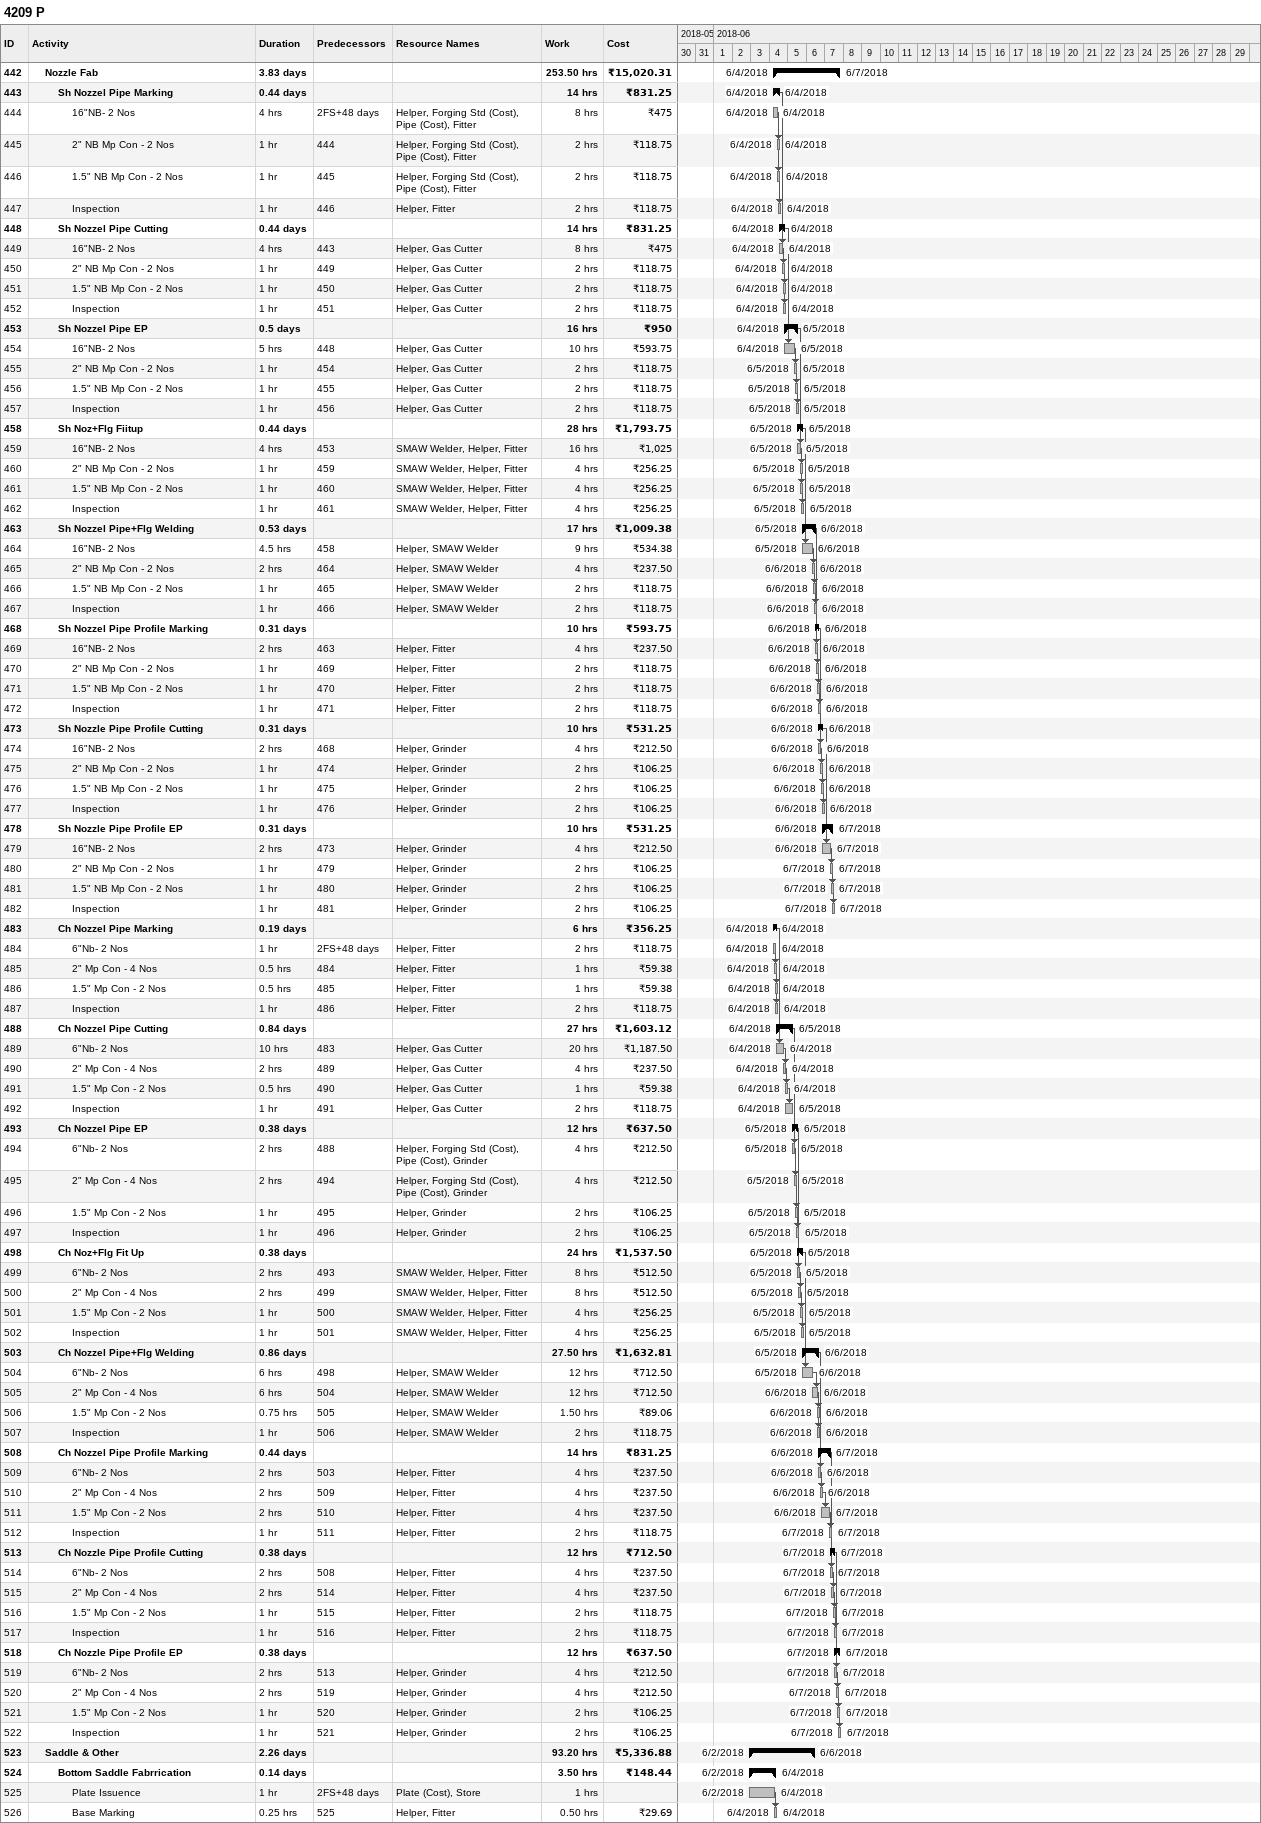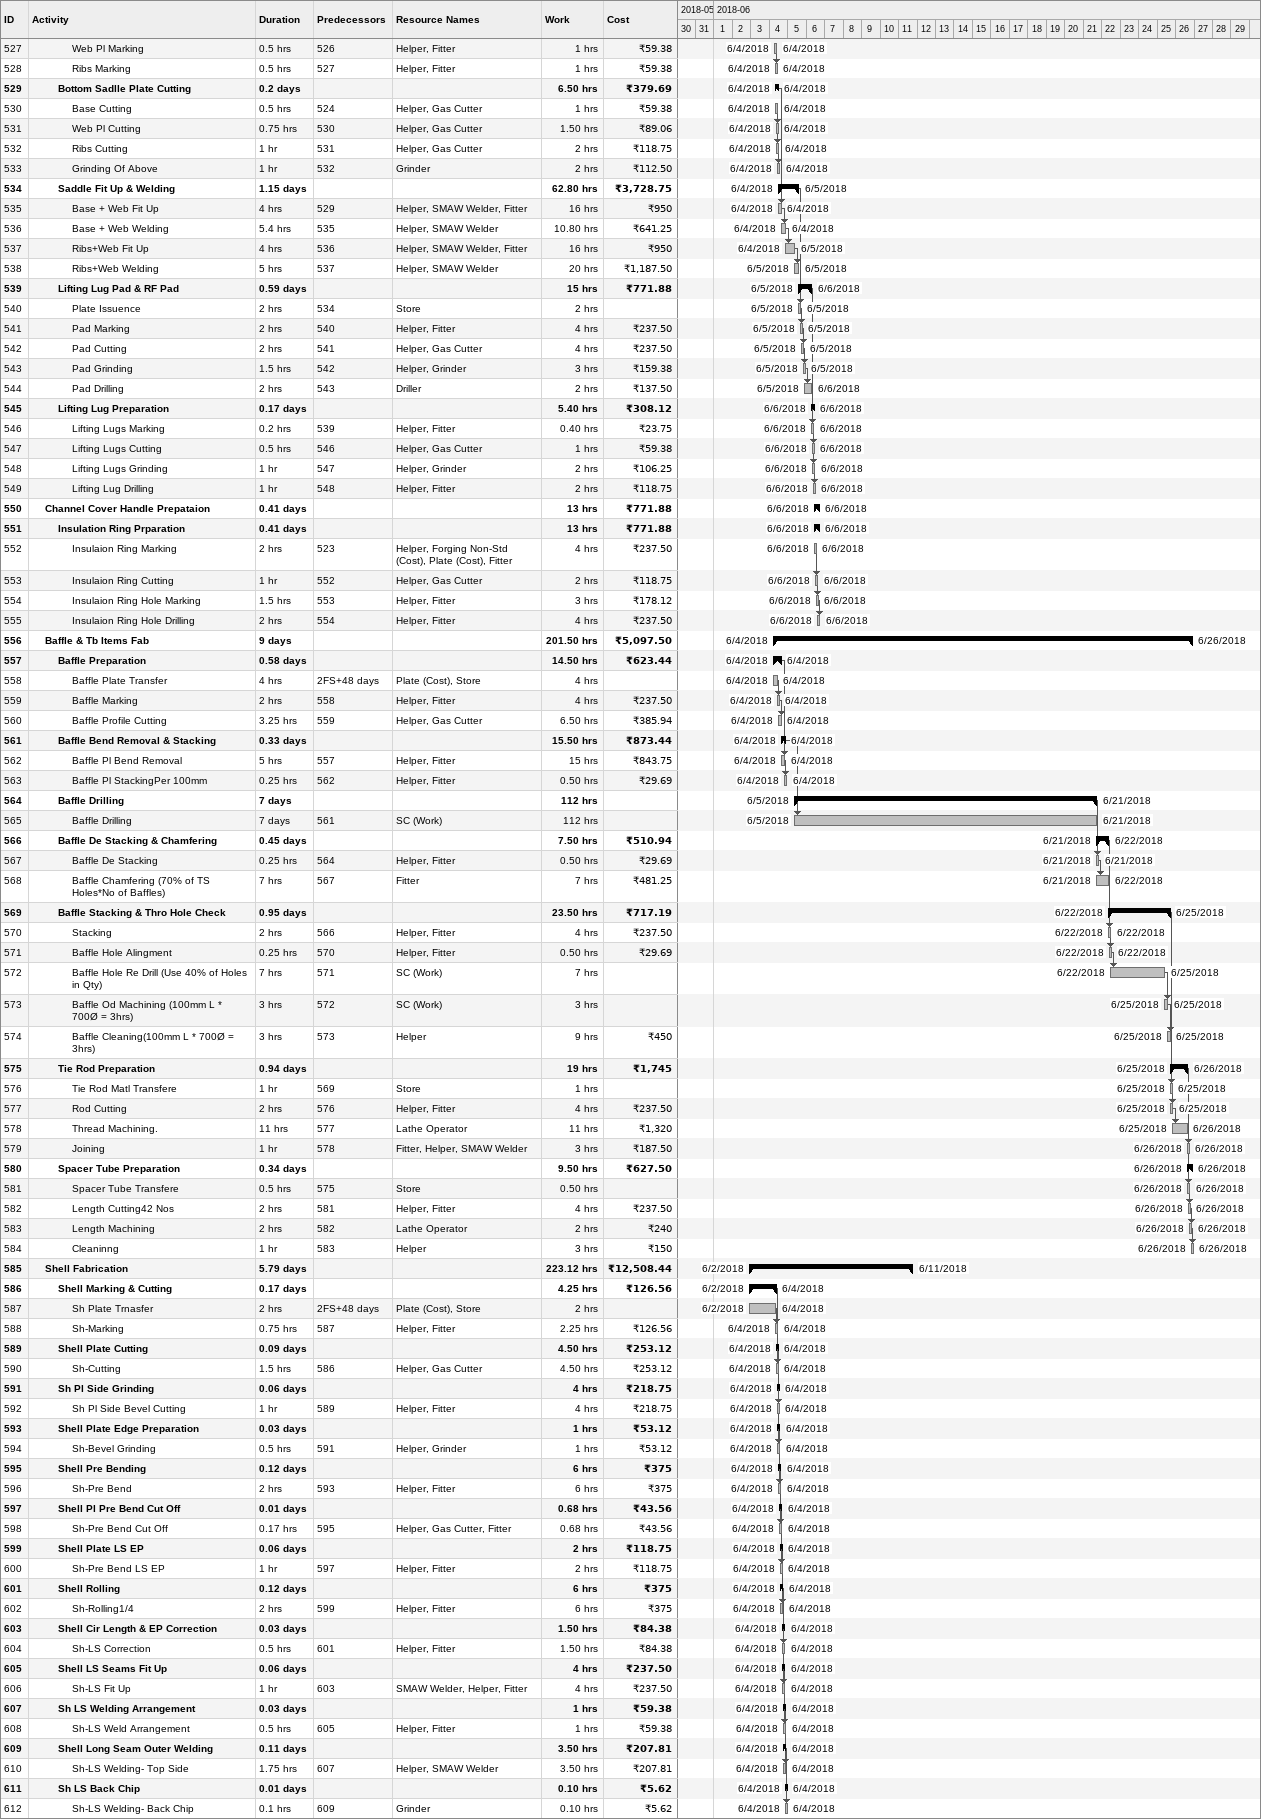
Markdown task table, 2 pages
4209 P

| ID | Level | Task | Duration | Start | Finish | Predecessors | Resources | Work (h) | Cost (₹) |
|---|---|---|---|---|---|---|---|---|---|
| 442 | 2 | **Nozzle Fab** | 3.83d | 2018-06-04 | 2018-06-07 |  |  | 253.50 | 15020.31 |
| 443 | 3 | **Sh Nozzel Pipe Marking** | 0.44d | 2018-06-04 | 2018-06-04 |  |  | 14 | 831.25 |
| 444 | 4 | 16"NB- 2 Nos | 4h | 2018-06-04 | 2018-06-04 | 2FS+48d | Helper, Forging Std (Cost), Pipe (Cost), Fitter | 8 | 475 |
| 445 | 4 | 2" NB Mp Con - 2 Nos | 1h | 2018-06-04 | 2018-06-04 | 444 | Helper, Forging Std (Cost), Pipe (Cost), Fitter | 2 | 118.75 |
| 446 | 4 | 1.5" NB Mp Con - 2 Nos | 1h | 2018-06-04 | 2018-06-04 | 445 | Helper, Forging Std (Cost), Pipe (Cost), Fitter | 2 | 118.75 |
| 447 | 4 | Inspection | 1h | 2018-06-04 | 2018-06-04 | 446 | Helper, Fitter | 2 | 118.75 |
| 448 | 3 | **Sh Nozzel Pipe Cutting** | 0.44d | 2018-06-04 | 2018-06-04 |  |  | 14 | 831.25 |
| 449 | 4 | 16"NB- 2 Nos | 4h | 2018-06-04 | 2018-06-04 | 443 | Helper, Gas Cutter | 8 | 475 |
| 450 | 4 | 2" NB Mp Con - 2 Nos | 1h | 2018-06-04 | 2018-06-04 | 449 | Helper, Gas Cutter | 2 | 118.75 |
| 451 | 4 | 1.5" NB Mp Con - 2 Nos | 1h | 2018-06-04 | 2018-06-04 | 450 | Helper, Gas Cutter | 2 | 118.75 |
| 452 | 4 | Inspection | 1h | 2018-06-04 | 2018-06-04 | 451 | Helper, Gas Cutter | 2 | 118.75 |
| 453 | 3 | **Sh Nozzel Pipe EP** | 0.5d | 2018-06-04 | 2018-06-05 |  |  | 16 | 950 |
| 454 | 4 | 16"NB- 2 Nos | 5h | 2018-06-04 | 2018-06-05 | 448 | Helper, Gas Cutter | 10 | 593.75 |
| 455 | 4 | 2" NB Mp Con - 2 Nos | 1h | 2018-06-05 | 2018-06-05 | 454 | Helper, Gas Cutter | 2 | 118.75 |
| 456 | 4 | 1.5" NB Mp Con - 2 Nos | 1h | 2018-06-05 | 2018-06-05 | 455 | Helper, Gas Cutter | 2 | 118.75 |
| 457 | 4 | Inspection | 1h | 2018-06-05 | 2018-06-05 | 456 | Helper, Gas Cutter | 2 | 118.75 |
| 458 | 3 | **Sh Noz+Flg Fiitup** | 0.44d | 2018-06-05 | 2018-06-05 |  |  | 28 | 1793.75 |
| 459 | 4 | 16"NB- 2 Nos | 4h | 2018-06-05 | 2018-06-05 | 453 | SMAW Welder, Helper, Fitter | 16 | 1025 |
| 460 | 4 | 2" NB Mp Con - 2 Nos | 1h | 2018-06-05 | 2018-06-05 | 459 | SMAW Welder, Helper, Fitter | 4 | 256.25 |
| 461 | 4 | 1.5" NB Mp Con - 2 Nos | 1h | 2018-06-05 | 2018-06-05 | 460 | SMAW Welder, Helper, Fitter | 4 | 256.25 |
| 462 | 4 | Inspection | 1h | 2018-06-05 | 2018-06-05 | 461 | SMAW Welder, Helper, Fitter | 4 | 256.25 |
| 463 | 3 | **Sh Nozzel Pipe+Flg Welding** | 0.53d | 2018-06-05 | 2018-06-06 |  |  | 17 | 1009.38 |
| 464 | 4 | 16"NB- 2 Nos | 4.5h | 2018-06-05 | 2018-06-06 | 458 | Helper, SMAW Welder | 9 | 534.38 |
| 465 | 4 | 2" NB Mp Con - 2 Nos | 2h | 2018-06-06 | 2018-06-06 | 464 | Helper, SMAW Welder | 4 | 237.50 |
| 466 | 4 | 1.5" NB Mp Con - 2 Nos | 1h | 2018-06-06 | 2018-06-06 | 465 | Helper, SMAW Welder | 2 | 118.75 |
| 467 | 4 | Inspection | 1h | 2018-06-06 | 2018-06-06 | 466 | Helper, SMAW Welder | 2 | 118.75 |
| 468 | 3 | **Sh Nozzel Pipe Profile Marking** | 0.31d | 2018-06-06 | 2018-06-06 |  |  | 10 | 593.75 |
| 469 | 4 | 16"NB- 2 Nos | 2h | 2018-06-06 | 2018-06-06 | 463 | Helper, Fitter | 4 | 237.50 |
| 470 | 4 | 2" NB Mp Con - 2 Nos | 1h | 2018-06-06 | 2018-06-06 | 469 | Helper, Fitter | 2 | 118.75 |
| 471 | 4 | 1.5" NB Mp Con - 2 Nos | 1h | 2018-06-06 | 2018-06-06 | 470 | Helper, Fitter | 2 | 118.75 |
| 472 | 4 | Inspection | 1h | 2018-06-06 | 2018-06-06 | 471 | Helper, Fitter | 2 | 118.75 |
| 473 | 3 | **Sh Nozzle Pipe Profile Cutting** | 0.31d | 2018-06-06 | 2018-06-06 |  |  | 10 | 531.25 |
| 474 | 4 | 16"NB- 2 Nos | 2h | 2018-06-06 | 2018-06-06 | 468 | Helper, Grinder | 4 | 212.50 |
| 475 | 4 | 2" NB Mp Con - 2 Nos | 1h | 2018-06-06 | 2018-06-06 | 474 | Helper, Grinder | 2 | 106.25 |
| 476 | 4 | 1.5" NB Mp Con - 2 Nos | 1h | 2018-06-06 | 2018-06-06 | 475 | Helper, Grinder | 2 | 106.25 |
| 477 | 4 | Inspection | 1h | 2018-06-06 | 2018-06-06 | 476 | Helper, Grinder | 2 | 106.25 |
| 478 | 3 | **Sh Nozzle Pipe Profile EP** | 0.31d | 2018-06-06 | 2018-06-07 |  |  | 10 | 531.25 |
| 479 | 4 | 16"NB- 2 Nos | 2h | 2018-06-06 | 2018-06-07 | 473 | Helper, Grinder | 4 | 212.50 |
| 480 | 4 | 2" NB Mp Con - 2 Nos | 1h | 2018-06-07 | 2018-06-07 | 479 | Helper, Grinder | 2 | 106.25 |
| 481 | 4 | 1.5" NB Mp Con - 2 Nos | 1h | 2018-06-07 | 2018-06-07 | 480 | Helper, Grinder | 2 | 106.25 |
| 482 | 4 | Inspection | 1h | 2018-06-07 | 2018-06-07 | 481 | Helper, Grinder | 2 | 106.25 |
| 483 | 3 | **Ch Nozzel Pipe Marking** | 0.19d | 2018-06-04 | 2018-06-04 |  |  | 6 | 356.25 |
| 484 | 4 | 6"Nb- 2 Nos | 1h | 2018-06-04 | 2018-06-04 | 2FS+48d | Helper, Fitter | 2 | 118.75 |
| 485 | 4 | 2" Mp Con - 4 Nos | 0.5h | 2018-06-04 | 2018-06-04 | 484 | Helper, Fitter | 1 | 59.38 |
| 486 | 4 | 1.5" Mp Con - 2 Nos | 0.5h | 2018-06-04 | 2018-06-04 | 485 | Helper, Fitter | 1 | 59.38 |
| 487 | 4 | Inspection | 1h | 2018-06-04 | 2018-06-04 | 486 | Helper, Fitter | 2 | 118.75 |
| 488 | 3 | **Ch Nozzel Pipe Cutting** | 0.84d | 2018-06-04 | 2018-06-05 |  |  | 27 | 1603.12 |
| 489 | 4 | 6"Nb- 2 Nos | 10h | 2018-06-04 | 2018-06-04 | 483 | Helper, Gas Cutter | 20 | 1187.50 |
| 490 | 4 | 2" Mp Con - 4 Nos | 2h | 2018-06-04 | 2018-06-04 | 489 | Helper, Gas Cutter | 4 | 237.50 |
| 491 | 4 | 1.5" Mp Con - 2 Nos | 0.5h | 2018-06-04 | 2018-06-04 | 490 | Helper, Gas Cutter | 1 | 59.38 |
| 492 | 4 | Inspection | 1h | 2018-06-04 | 2018-06-05 | 491 | Helper, Gas Cutter | 2 | 118.75 |
| 493 | 3 | **Ch Nozzel Pipe EP** | 0.38d | 2018-06-05 | 2018-06-05 |  |  | 12 | 637.50 |
| 494 | 4 | 6"Nb- 2 Nos | 2h | 2018-06-05 | 2018-06-05 | 488 | Helper, Forging Std (Cost), Pipe (Cost), Grinder | 4 | 212.50 |
| 495 | 4 | 2" Mp Con - 4 Nos | 2h | 2018-06-05 | 2018-06-05 | 494 | Helper, Forging Std (Cost), Pipe (Cost), Grinder | 4 | 212.50 |
| 496 | 4 | 1.5" Mp Con - 2 Nos | 1h | 2018-06-05 | 2018-06-05 | 495 | Helper, Grinder | 2 | 106.25 |
| 497 | 4 | Inspection | 1h | 2018-06-05 | 2018-06-05 | 496 | Helper, Grinder | 2 | 106.25 |
| 498 | 3 | **Ch Noz+Flg Fit Up** | 0.38d | 2018-06-05 | 2018-06-05 |  |  | 24 | 1537.50 |
| 499 | 4 | 6"Nb- 2 Nos | 2h | 2018-06-05 | 2018-06-05 | 493 | SMAW Welder, Helper, Fitter | 8 | 512.50 |
| 500 | 4 | 2" Mp Con - 4 Nos | 2h | 2018-06-05 | 2018-06-05 | 499 | SMAW Welder, Helper, Fitter | 8 | 512.50 |
| 501 | 4 | 1.5" Mp Con - 2 Nos | 1h | 2018-06-05 | 2018-06-05 | 500 | SMAW Welder, Helper, Fitter | 4 | 256.25 |
| 502 | 4 | Inspection | 1h | 2018-06-05 | 2018-06-05 | 501 | SMAW Welder, Helper, Fitter | 4 | 256.25 |
| 503 | 3 | **Ch Nozzel Pipe+Flg Welding** | 0.86d | 2018-06-05 | 2018-06-06 |  |  | 27.50 | 1632.81 |
| 504 | 4 | 6"Nb- 2 Nos | 6h | 2018-06-05 | 2018-06-06 | 498 | Helper, SMAW Welder | 12 | 712.50 |
| 505 | 4 | 2" Mp Con - 4 Nos | 6h | 2018-06-06 | 2018-06-06 | 504 | Helper, SMAW Welder | 12 | 712.50 |
| 506 | 4 | 1.5" Mp Con - 2 Nos | 0.75h | 2018-06-06 | 2018-06-06 | 505 | Helper, SMAW Welder | 1.50 | 89.06 |
| 507 | 4 | Inspection | 1h | 2018-06-06 | 2018-06-06 | 506 | Helper, SMAW Welder | 2 | 118.75 |
| 508 | 3 | **Ch Nozzel Pipe Profile Marking** | 0.44d | 2018-06-06 | 2018-06-07 |  |  | 14 | 831.25 |
| 509 | 4 | 6"Nb- 2 Nos | 2h | 2018-06-06 | 2018-06-06 | 503 | Helper, Fitter | 4 | 237.50 |
| 510 | 4 | 2" Mp Con - 4 Nos | 2h | 2018-06-06 | 2018-06-06 | 509 | Helper, Fitter | 4 | 237.50 |
| 511 | 4 | 1.5" Mp Con - 2 Nos | 2h | 2018-06-06 | 2018-06-07 | 510 | Helper, Fitter | 4 | 237.50 |
| 512 | 4 | Inspection | 1h | 2018-06-07 | 2018-06-07 | 511 | Helper, Fitter | 2 | 118.75 |
| 513 | 3 | **Ch Nozzle Pipe Profile Cutting** | 0.38d | 2018-06-07 | 2018-06-07 |  |  | 12 | 712.50 |
| 514 | 4 | 6"Nb- 2 Nos | 2h | 2018-06-07 | 2018-06-07 | 508 | Helper, Fitter | 4 | 237.50 |
| 515 | 4 | 2" Mp Con - 4 Nos | 2h | 2018-06-07 | 2018-06-07 | 514 | Helper, Fitter | 4 | 237.50 |
| 516 | 4 | 1.5" Mp Con - 2 Nos | 1h | 2018-06-07 | 2018-06-07 | 515 | Helper, Fitter | 2 | 118.75 |
| 517 | 4 | Inspection | 1h | 2018-06-07 | 2018-06-07 | 516 | Helper, Fitter | 2 | 118.75 |
| 518 | 3 | **Ch Nozzle Pipe Profile EP** | 0.38d | 2018-06-07 | 2018-06-07 |  |  | 12 | 637.50 |
| 519 | 4 | 6"Nb- 2 Nos | 2h | 2018-06-07 | 2018-06-07 | 513 | Helper, Grinder | 4 | 212.50 |
| 520 | 4 | 2" Mp Con - 4 Nos | 2h | 2018-06-07 | 2018-06-07 | 519 | Helper, Grinder | 4 | 212.50 |
| 521 | 4 | 1.5" Mp Con - 2 Nos | 1h | 2018-06-07 | 2018-06-07 | 520 | Helper, Grinder | 2 | 106.25 |
| 522 | 4 | Inspection | 1h | 2018-06-07 | 2018-06-07 | 521 | Helper, Grinder | 2 | 106.25 |
| 523 | 2 | **Saddle & Other** | 2.26d | 2018-06-02 | 2018-06-06 |  |  | 93.20 | 5336.88 |
| 524 | 3 | **Bottom Saddle Fabrrication** | 0.14d | 2018-06-02 | 2018-06-04 |  |  | 3.50 | 148.44 |
| 525 | 4 | Plate Issuence | 1h | 2018-06-02 | 2018-06-04 | 2FS+48d | Plate (Cost), Store | 1 |  |
| 526 | 4 | Base Marking | 0.25h | 2018-06-04 | 2018-06-04 | 525 | Helper, Fitter | 0.50 | 29.69 |
| 527 | 4 | Web Pl Marking | 0.5h | 2018-06-04 | 2018-06-04 | 526 | Helper, Fitter | 1 | 59.38 |
| 528 | 4 | Ribs Marking | 0.5h | 2018-06-04 | 2018-06-04 | 527 | Helper, Fitter | 1 | 59.38 |
| 529 | 3 | **Bottom Sadlle Plate Cutting** | 0.2d | 2018-06-04 | 2018-06-04 |  |  | 6.50 | 379.69 |
| 530 | 4 | Base Cutting | 0.5h | 2018-06-04 | 2018-06-04 | 524 | Helper, Gas Cutter | 1 | 59.38 |
| 531 | 4 | Web Pl Cutting | 0.75h | 2018-06-04 | 2018-06-04 | 530 | Helper, Gas Cutter | 1.50 | 89.06 |
| 532 | 4 | Ribs Cutting | 1h | 2018-06-04 | 2018-06-04 | 531 | Helper, Gas Cutter | 2 | 118.75 |
| 533 | 4 | Grinding Of Above | 1h | 2018-06-04 | 2018-06-04 | 532 | Grinder | 2 | 112.50 |
| 534 | 3 | **Saddle Fit Up & Welding** | 1.15d | 2018-06-04 | 2018-06-05 |  |  | 62.80 | 3728.75 |
| 535 | 4 | Base + Web Fit Up | 4h | 2018-06-04 | 2018-06-04 | 529 | Helper, SMAW Welder, Fitter | 16 | 950 |
| 536 | 4 | Base + Web Welding | 5.4h | 2018-06-04 | 2018-06-04 | 535 | Helper, SMAW Welder | 10.80 | 641.25 |
| 537 | 4 | Ribs+Web Fit Up | 4h | 2018-06-04 | 2018-06-05 | 536 | Helper, SMAW Welder, Fitter | 16 | 950 |
| 538 | 4 | Ribs+Web Welding | 5h | 2018-06-05 | 2018-06-05 | 537 | Helper, SMAW Welder | 20 | 1187.50 |
| 539 | 3 | **Lifting Lug Pad & RF Pad** | 0.59d | 2018-06-05 | 2018-06-06 |  |  | 15 | 771.88 |
| 540 | 4 | Plate Issuence | 2h | 2018-06-05 | 2018-06-05 | 534 | Store | 2 |  |
| 541 | 4 | Pad Marking | 2h | 2018-06-05 | 2018-06-05 | 540 | Helper, Fitter | 4 | 237.50 |
| 542 | 4 | Pad Cutting | 2h | 2018-06-05 | 2018-06-05 | 541 | Helper, Gas Cutter | 4 | 237.50 |
| 543 | 4 | Pad Grinding | 1.5h | 2018-06-05 | 2018-06-05 | 542 | Helper, Grinder | 3 | 159.38 |
| 544 | 4 | Pad Drilling | 2h | 2018-06-05 | 2018-06-06 | 543 | Driller | 2 | 137.50 |
| 545 | 3 | **Lifting Lug Preparation** | 0.17d | 2018-06-06 | 2018-06-06 |  |  | 5.40 | 308.12 |
| 546 | 4 | Lifting Lugs Marking | 0.2h | 2018-06-06 | 2018-06-06 | 539 | Helper, Fitter | 0.40 | 23.75 |
| 547 | 4 | Lifting Lugs Cutting | 0.5h | 2018-06-06 | 2018-06-06 | 546 | Helper, Gas Cutter | 1 | 59.38 |
| 548 | 4 | Lifting Lugs Grinding | 1h | 2018-06-06 | 2018-06-06 | 547 | Helper, Grinder | 2 | 106.25 |
| 549 | 4 | Lifting Lug Drilling | 1h | 2018-06-06 | 2018-06-06 | 548 | Helper, Fitter | 2 | 118.75 |
| 550 | 2 | **Channel Cover Handle Prepataion** | 0.41d | 2018-06-06 | 2018-06-06 |  |  | 13 | 771.88 |
| 551 | 3 | **Insulation Ring Prparation** | 0.41d | 2018-06-06 | 2018-06-06 |  |  | 13 | 771.88 |
| 552 | 4 | Insulaion Ring Marking | 2h | 2018-06-06 | 2018-06-06 | 523 | Helper, Forging Non-Std (Cost), Plate (Cost), Fitter | 4 | 237.50 |
| 553 | 4 | Insulaion Ring Cutting | 1h | 2018-06-06 | 2018-06-06 | 552 | Helper, Gas Cutter | 2 | 118.75 |
| 554 | 4 | Insulaion Ring Hole Marking | 1.5h | 2018-06-06 | 2018-06-06 | 553 | Helper, Fitter | 3 | 178.12 |
| 555 | 4 | Insulaion Ring Hole Drilling | 2h | 2018-06-06 | 2018-06-06 | 554 | Helper, Fitter | 4 | 237.50 |
| 556 | 2 | **Baffle & Tb Items Fab** | 9d | 2018-06-04 | 2018-06-26 |  |  | 201.50 | 5097.50 |
| 557 | 3 | **Baffle Preparation** | 0.58d | 2018-06-04 | 2018-06-04 |  |  | 14.50 | 623.44 |
| 558 | 4 | Baffle Plate Transfer | 4h | 2018-06-04 | 2018-06-04 | 2FS+48d | Plate (Cost), Store | 4 |  |
| 559 | 4 | Baffle Marking | 2h | 2018-06-04 | 2018-06-04 | 558 | Helper, Fitter | 4 | 237.50 |
| 560 | 4 | Baffle Profile Cutting | 3.25h | 2018-06-04 | 2018-06-04 | 559 | Helper, Gas Cutter | 6.50 | 385.94 |
| 561 | 3 | **Baffle Bend Removal & Stacking** | 0.33d | 2018-06-04 | 2018-06-04 |  |  | 15.50 | 873.44 |
| 562 | 4 | Baffle Pl Bend Removal | 5h | 2018-06-04 | 2018-06-04 | 557 | Helper, Fitter | 15 | 843.75 |
| 563 | 4 | Baffle Pl StackingPer 100mm | 0.25h | 2018-06-04 | 2018-06-04 | 562 | Helper, Fitter | 0.50 | 29.69 |
| 564 | 3 | **Baffle Drilling** | 7d | 2018-06-05 | 2018-06-21 |  |  | 112 |  |
| 565 | 4 | Baffle Drilling | 7d | 2018-06-05 | 2018-06-21 | 561 | SC (Work) | 112 |  |
| 566 | 3 | **Baffle De Stacking & Chamfering** | 0.45d | 2018-06-21 | 2018-06-22 |  |  | 7.50 | 510.94 |
| 567 | 4 | Baffle De Stacking | 0.25h | 2018-06-21 | 2018-06-21 | 564 | Helper, Fitter | 0.50 | 29.69 |
| 568 | 4 | Baffle Chamfering (70% of TS Holes*No of Baffles) | 7h | 2018-06-21 | 2018-06-22 | 567 | Fitter | 7 | 481.25 |
| 569 | 3 | **Baffle Stacking & Thro Hole Check** | 0.95d | 2018-06-22 | 2018-06-25 |  |  | 23.50 | 717.19 |
| 570 | 4 | Stacking | 2h | 2018-06-22 | 2018-06-22 | 566 | Helper, Fitter | 4 | 237.50 |
| 571 | 4 | Baffle Hole Alingment | 0.25h | 2018-06-22 | 2018-06-22 | 570 | Helper, Fitter | 0.50 | 29.69 |
| 572 | 4 | Baffle Hole Re Drill (Use 40% of Holes in Qty) | 7h | 2018-06-22 | 2018-06-25 | 571 | SC (Work) | 7 |  |
| 573 | 4 | Baffle Od Machining (100mm L * 700Ø = 3hrs) | 3h | 2018-06-25 | 2018-06-25 | 572 | SC (Work) | 3 |  |
| 574 | 4 | Baffle Cleaning(100mm L * 700Ø = 3hrs) | 3h | 2018-06-25 | 2018-06-25 | 573 | Helper | 9 | 450 |
| 575 | 3 | **Tie Rod Preparation** | 0.94d | 2018-06-25 | 2018-06-26 |  |  | 19 | 1745 |
| 576 | 4 | Tie Rod Matl Transfere | 1h | 2018-06-25 | 2018-06-25 | 569 | Store | 1 |  |
| 577 | 4 | Rod Cutting | 2h | 2018-06-25 | 2018-06-25 | 576 | Helper, Fitter | 4 | 237.50 |
| 578 | 4 | Thread Machining. | 11h | 2018-06-25 | 2018-06-26 | 577 | Lathe Operator | 11 | 1320 |
| 579 | 4 | Joining | 1h | 2018-06-26 | 2018-06-26 | 578 | Fitter, Helper, SMAW Welder | 3 | 187.50 |
| 580 | 3 | **Spacer Tube Preparation** | 0.34d | 2018-06-26 | 2018-06-26 |  |  | 9.50 | 627.50 |
| 581 | 4 | Spacer Tube Transfere | 0.5h | 2018-06-26 | 2018-06-26 | 575 | Store | 0.50 |  |
| 582 | 4 | Length Cutting42 Nos | 2h | 2018-06-26 | 2018-06-26 | 581 | Helper, Fitter | 4 | 237.50 |
| 583 | 4 | Length Machining | 2h | 2018-06-26 | 2018-06-26 | 582 | Lathe Operator | 2 | 240 |
| 584 | 4 | Cleaninng | 1h | 2018-06-26 | 2018-06-26 | 583 | Helper | 3 | 150 |
| 585 | 2 | **Shell Fabrication** | 5.79d | 2018-06-02 | 2018-06-11 |  |  | 223.12 | 12508.44 |
| 586 | 3 | **Shell Marking & Cutting** | 0.17d | 2018-06-02 | 2018-06-04 |  |  | 4.25 | 126.56 |
| 587 | 4 | Sh Plate Trnasfer | 2h | 2018-06-02 | 2018-06-04 | 2FS+48d | Plate (Cost), Store | 2 |  |
| 588 | 4 | Sh-Marking | 0.75h | 2018-06-04 | 2018-06-04 | 587 | Helper, Fitter | 2.25 | 126.56 |
| 589 | 3 | **Shell Plate Cutting** | 0.09d | 2018-06-04 | 2018-06-04 |  |  | 4.50 | 253.12 |
| 590 | 4 | Sh-Cutting | 1.5h | 2018-06-04 | 2018-06-04 | 586 | Helper, Gas Cutter | 4.50 | 253.12 |
| 591 | 3 | **Sh Pl Side Grinding** | 0.06d | 2018-06-04 | 2018-06-04 |  |  | 4 | 218.75 |
| 592 | 4 | Sh Pl Side Bevel Cutting | 1h | 2018-06-04 | 2018-06-04 | 589 | Helper, Fitter | 4 | 218.75 |
| 593 | 3 | **Shell Plate Edge Preparation** | 0.03d | 2018-06-04 | 2018-06-04 |  |  | 1 | 53.12 |
| 594 | 4 | Sh-Bevel Grinding | 0.5h | 2018-06-04 | 2018-06-04 | 591 | Helper, Grinder | 1 | 53.12 |
| 595 | 3 | **Shell Pre Bending** | 0.12d | 2018-06-04 | 2018-06-04 |  |  | 6 | 375 |
| 596 | 4 | Sh-Pre Bend | 2h | 2018-06-04 | 2018-06-04 | 593 | Helper, Fitter | 6 | 375 |
| 597 | 3 | **Shell Pl Pre Bend Cut Off** | 0.01d | 2018-06-04 | 2018-06-04 |  |  | 0.68 | 43.56 |
| 598 | 4 | Sh-Pre Bend Cut Off | 0.17h | 2018-06-04 | 2018-06-04 | 595 | Helper, Gas Cutter, Fitter | 0.68 | 43.56 |
| 599 | 3 | **Shell Plate LS EP** | 0.06d | 2018-06-04 | 2018-06-04 |  |  | 2 | 118.75 |
| 600 | 4 | Sh-Pre Bend LS EP | 1h | 2018-06-04 | 2018-06-04 | 597 | Helper, Fitter | 2 | 118.75 |
| 601 | 3 | **Shell Rolling** | 0.12d | 2018-06-04 | 2018-06-04 |  |  | 6 | 375 |
| 602 | 4 | Sh-Rolling1/4 | 2h | 2018-06-04 | 2018-06-04 | 599 | Helper, Fitter | 6 | 375 |
| 603 | 3 | **Shell Cir Length & EP Correction** | 0.03d | 2018-06-04 | 2018-06-04 |  |  | 1.50 | 84.38 |
| 604 | 4 | Sh-LS Correction | 0.5h | 2018-06-04 | 2018-06-04 | 601 | Helper, Fitter | 1.50 | 84.38 |
| 605 | 3 | **Shell LS Seams Fit Up** | 0.06d | 2018-06-04 | 2018-06-04 |  |  | 4 | 237.50 |
| 606 | 4 | Sh-LS Fit Up | 1h | 2018-06-04 | 2018-06-04 | 603 | SMAW Welder, Helper, Fitter | 4 | 237.50 |
| 607 | 3 | **Sh LS Welding Arrangement** | 0.03d | 2018-06-04 | 2018-06-04 |  |  | 1 | 59.38 |
| 608 | 4 | Sh-LS Weld Arrangement | 0.5h | 2018-06-04 | 2018-06-04 | 605 | Helper, Fitter | 1 | 59.38 |
| 609 | 3 | **Shell Long Seam Outer Welding** | 0.11d | 2018-06-04 | 2018-06-04 |  |  | 3.50 | 207.81 |
| 610 | 4 | Sh-LS Welding- Top Side | 1.75h | 2018-06-04 | 2018-06-04 | 607 | Helper, SMAW Welder | 3.50 | 207.81 |
| 611 | 3 | **Sh LS Back Chip** | 0.01d | 2018-06-04 | 2018-06-04 |  |  | 0.10 | 5.62 |
| 612 | 4 | Sh-LS Welding- Back Chip | 0.1h | 2018-06-04 | 2018-06-04 | 609 | Grinder | 0.10 | 5.62 |
